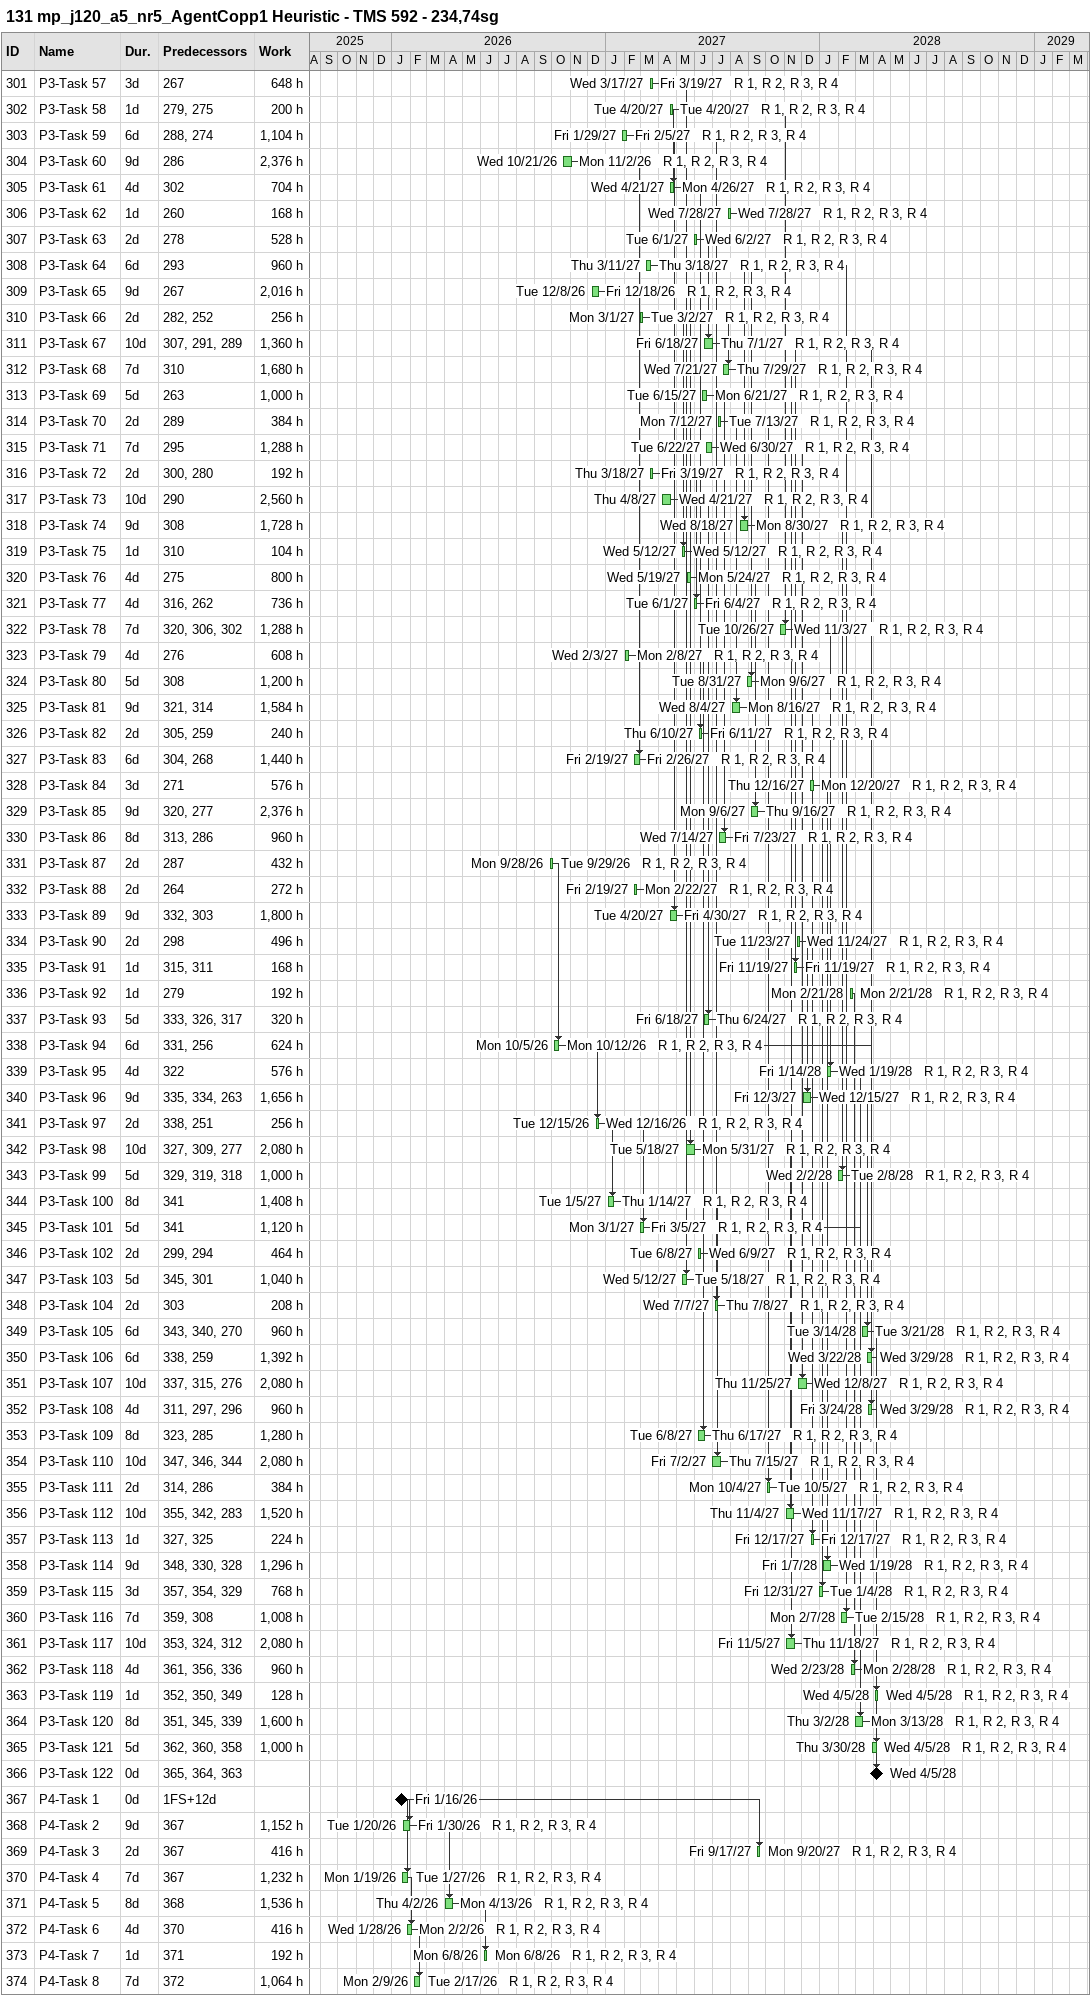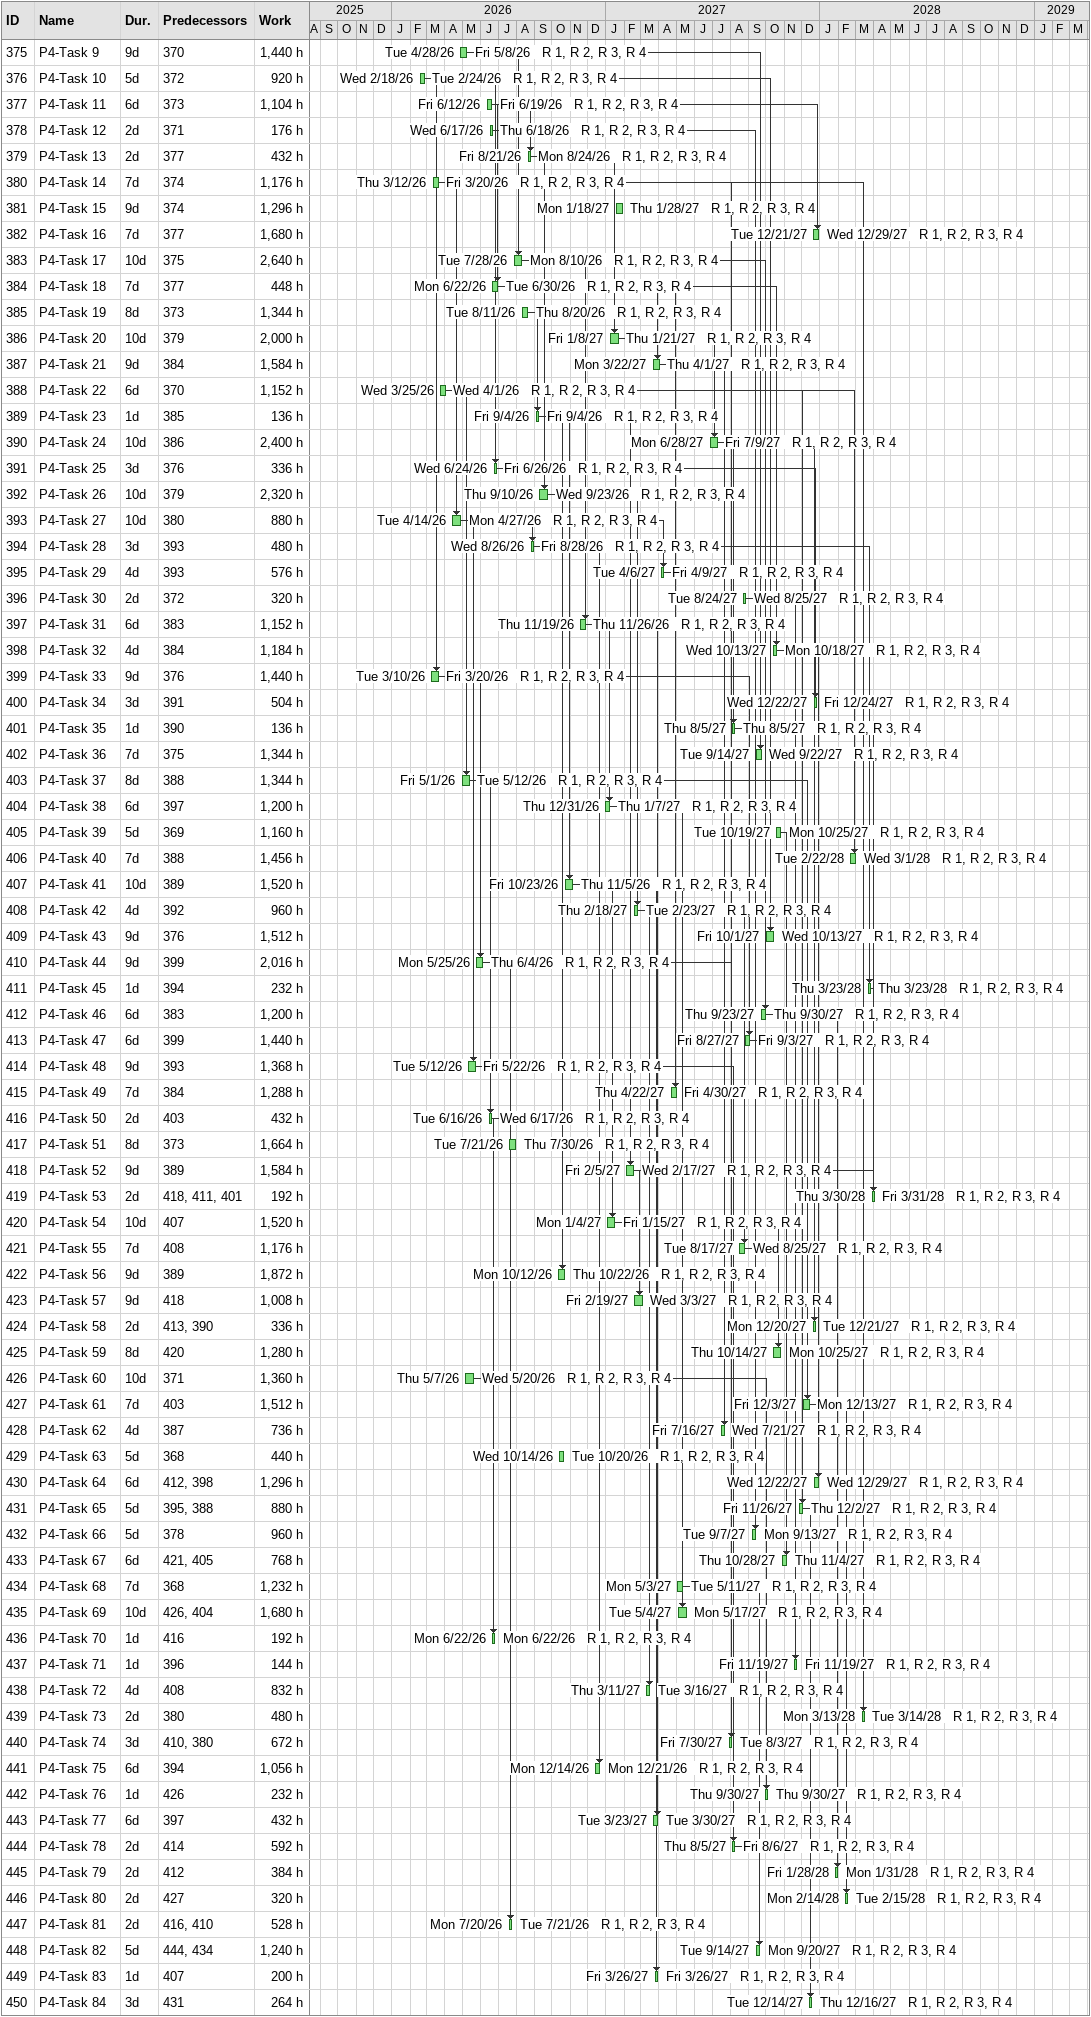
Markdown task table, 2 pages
131 mp_j120_a5_nr5_AgentCopp1 Heuristic - TMS 592 - 234,74sg

| ID | Task | Duration | Start | Finish | Predecessors | Resources | Work (h) |
|---|---|---|---|---|---|---|---|
| 301 | P3-Task 57 | 3d | 2027-03-17 | 2027-03-19 | 267 | R 1, R 2, R 3, R 4 | 648 |
| 302 | P3-Task 58 | 1d | 2027-04-20 | 2027-04-20 | 279, 275 | R 1, R 2, R 3, R 4 | 200 |
| 303 | P3-Task 59 | 6d | 2027-01-29 | 2027-02-05 | 288, 274 | R 1, R 2, R 3, R 4 | 1104 |
| 304 | P3-Task 60 | 9d | 2026-10-21 | 2026-11-02 | 286 | R 1, R 2, R 3, R 4 | 2376 |
| 305 | P3-Task 61 | 4d | 2027-04-21 | 2027-04-26 | 302 | R 1, R 2, R 3, R 4 | 704 |
| 306 | P3-Task 62 | 1d | 2027-07-28 | 2027-07-28 | 260 | R 1, R 2, R 3, R 4 | 168 |
| 307 | P3-Task 63 | 2d | 2027-06-01 | 2027-06-02 | 278 | R 1, R 2, R 3, R 4 | 528 |
| 308 | P3-Task 64 | 6d | 2027-03-11 | 2027-03-18 | 293 | R 1, R 2, R 3, R 4 | 960 |
| 309 | P3-Task 65 | 9d | 2026-12-08 | 2026-12-18 | 267 | R 1, R 2, R 3, R 4 | 2016 |
| 310 | P3-Task 66 | 2d | 2027-03-01 | 2027-03-02 | 282, 252 | R 1, R 2, R 3, R 4 | 256 |
| 311 | P3-Task 67 | 10d | 2027-06-18 | 2027-07-01 | 307, 291, 289 | R 1, R 2, R 3, R 4 | 1360 |
| 312 | P3-Task 68 | 7d | 2027-07-21 | 2027-07-29 | 310 | R 1, R 2, R 3, R 4 | 1680 |
| 313 | P3-Task 69 | 5d | 2027-06-15 | 2027-06-21 | 263 | R 1, R 2, R 3, R 4 | 1000 |
| 314 | P3-Task 70 | 2d | 2027-07-12 | 2027-07-13 | 289 | R 1, R 2, R 3, R 4 | 384 |
| 315 | P3-Task 71 | 7d | 2027-06-22 | 2027-06-30 | 295 | R 1, R 2, R 3, R 4 | 1288 |
| 316 | P3-Task 72 | 2d | 2027-03-18 | 2027-03-19 | 300, 280 | R 1, R 2, R 3, R 4 | 192 |
| 317 | P3-Task 73 | 10d | 2027-04-08 | 2027-04-21 | 290 | R 1, R 2, R 3, R 4 | 2560 |
| 318 | P3-Task 74 | 9d | 2027-08-18 | 2027-08-30 | 308 | R 1, R 2, R 3, R 4 | 1728 |
| 319 | P3-Task 75 | 1d | 2027-05-12 | 2027-05-12 | 310 | R 1, R 2, R 3, R 4 | 104 |
| 320 | P3-Task 76 | 4d | 2027-05-19 | 2027-05-24 | 275 | R 1, R 2, R 3, R 4 | 800 |
| 321 | P3-Task 77 | 4d | 2027-06-01 | 2027-06-04 | 316, 262 | R 1, R 2, R 3, R 4 | 736 |
| 322 | P3-Task 78 | 7d | 2027-10-26 | 2027-11-03 | 320, 306, 302 | R 1, R 2, R 3, R 4 | 1288 |
| 323 | P3-Task 79 | 4d | 2027-02-03 | 2027-02-08 | 276 | R 1, R 2, R 3, R 4 | 608 |
| 324 | P3-Task 80 | 5d | 2027-08-31 | 2027-09-06 | 308 | R 1, R 2, R 3, R 4 | 1200 |
| 325 | P3-Task 81 | 9d | 2027-08-04 | 2027-08-16 | 321, 314 | R 1, R 2, R 3, R 4 | 1584 |
| 326 | P3-Task 82 | 2d | 2027-06-10 | 2027-06-11 | 305, 259 | R 1, R 2, R 3, R 4 | 240 |
| 327 | P3-Task 83 | 6d | 2027-02-19 | 2027-02-26 | 304, 268 | R 1, R 2, R 3, R 4 | 1440 |
| 328 | P3-Task 84 | 3d | 2027-12-16 | 2027-12-20 | 271 | R 1, R 2, R 3, R 4 | 576 |
| 329 | P3-Task 85 | 9d | 2027-09-06 | 2027-09-16 | 320, 277 | R 1, R 2, R 3, R 4 | 2376 |
| 330 | P3-Task 86 | 8d | 2027-07-14 | 2027-07-23 | 313, 286 | R 1, R 2, R 3, R 4 | 960 |
| 331 | P3-Task 87 | 2d | 2026-09-28 | 2026-09-29 | 287 | R 1, R 2, R 3, R 4 | 432 |
| 332 | P3-Task 88 | 2d | 2027-02-19 | 2027-02-22 | 264 | R 1, R 2, R 3, R 4 | 272 |
| 333 | P3-Task 89 | 9d | 2027-04-20 | 2027-04-30 | 332, 303 | R 1, R 2, R 3, R 4 | 1800 |
| 334 | P3-Task 90 | 2d | 2027-11-23 | 2027-11-24 | 298 | R 1, R 2, R 3, R 4 | 496 |
| 335 | P3-Task 91 | 1d | 2027-11-19 | 2027-11-19 | 315, 311 | R 1, R 2, R 3, R 4 | 168 |
| 336 | P3-Task 92 | 1d | 2028-02-21 | 2028-02-21 | 279 | R 1, R 2, R 3, R 4 | 192 |
| 337 | P3-Task 93 | 5d | 2027-06-18 | 2027-06-24 | 333, 326, 317 | R 1, R 2, R 3, R 4 | 320 |
| 338 | P3-Task 94 | 6d | 2026-10-05 | 2026-10-12 | 331, 256 | R 1, R 2, R 3, R 4 | 624 |
| 339 | P3-Task 95 | 4d | 2028-01-14 | 2028-01-19 | 322 | R 1, R 2, R 3, R 4 | 576 |
| 340 | P3-Task 96 | 9d | 2027-12-03 | 2027-12-15 | 335, 334, 263 | R 1, R 2, R 3, R 4 | 1656 |
| 341 | P3-Task 97 | 2d | 2026-12-15 | 2026-12-16 | 338, 251 | R 1, R 2, R 3, R 4 | 256 |
| 342 | P3-Task 98 | 10d | 2027-05-18 | 2027-05-31 | 327, 309, 277 | R 1, R 2, R 3, R 4 | 2080 |
| 343 | P3-Task 99 | 5d | 2028-02-02 | 2028-02-08 | 329, 319, 318 | R 1, R 2, R 3, R 4 | 1000 |
| 344 | P3-Task 100 | 8d | 2027-01-05 | 2027-01-14 | 341 | R 1, R 2, R 3, R 4 | 1408 |
| 345 | P3-Task 101 | 5d | 2027-03-01 | 2027-03-05 | 341 | R 1, R 2, R 3, R 4 | 1120 |
| 346 | P3-Task 102 | 2d | 2027-06-08 | 2027-06-09 | 299, 294 | R 1, R 2, R 3, R 4 | 464 |
| 347 | P3-Task 103 | 5d | 2027-05-12 | 2027-05-18 | 345, 301 | R 1, R 2, R 3, R 4 | 1040 |
| 348 | P3-Task 104 | 2d | 2027-07-07 | 2027-07-08 | 303 | R 1, R 2, R 3, R 4 | 208 |
| 349 | P3-Task 105 | 6d | 2028-03-14 | 2028-03-21 | 343, 340, 270 | R 1, R 2, R 3, R 4 | 960 |
| 350 | P3-Task 106 | 6d | 2028-03-22 | 2028-03-29 | 338, 259 | R 1, R 2, R 3, R 4 | 1392 |
| 351 | P3-Task 107 | 10d | 2027-11-25 | 2027-12-08 | 337, 315, 276 | R 1, R 2, R 3, R 4 | 2080 |
| 352 | P3-Task 108 | 4d | 2028-03-24 | 2028-03-29 | 311, 297, 296 | R 1, R 2, R 3, R 4 | 960 |
| 353 | P3-Task 109 | 8d | 2027-06-08 | 2027-06-17 | 323, 285 | R 1, R 2, R 3, R 4 | 1280 |
| 354 | P3-Task 110 | 10d | 2027-07-02 | 2027-07-15 | 347, 346, 344 | R 1, R 2, R 3, R 4 | 2080 |
| 355 | P3-Task 111 | 2d | 2027-10-04 | 2027-10-05 | 314, 286 | R 1, R 2, R 3, R 4 | 384 |
| 356 | P3-Task 112 | 10d | 2027-11-04 | 2027-11-17 | 355, 342, 283 | R 1, R 2, R 3, R 4 | 1520 |
| 357 | P3-Task 113 | 1d | 2027-12-17 | 2027-12-17 | 327, 325 | R 1, R 2, R 3, R 4 | 224 |
| 358 | P3-Task 114 | 9d | 2028-01-07 | 2028-01-19 | 348, 330, 328 | R 1, R 2, R 3, R 4 | 1296 |
| 359 | P3-Task 115 | 3d | 2027-12-31 | 2028-01-04 | 357, 354, 329 | R 1, R 2, R 3, R 4 | 768 |
| 360 | P3-Task 116 | 7d | 2028-02-07 | 2028-02-15 | 359, 308 | R 1, R 2, R 3, R 4 | 1008 |
| 361 | P3-Task 117 | 10d | 2027-11-05 | 2027-11-18 | 353, 324, 312 | R 1, R 2, R 3, R 4 | 2080 |
| 362 | P3-Task 118 | 4d | 2028-02-23 | 2028-02-28 | 361, 356, 336 | R 1, R 2, R 3, R 4 | 960 |
| 363 | P3-Task 119 | 1d | 2028-04-05 | 2028-04-05 | 352, 350, 349 | R 1, R 2, R 3, R 4 | 128 |
| 364 | P3-Task 120 | 8d | 2028-03-02 | 2028-03-13 | 351, 345, 339 | R 1, R 2, R 3, R 4 | 1600 |
| 365 | P3-Task 121 | 5d | 2028-03-30 | 2028-04-05 | 362, 360, 358 | R 1, R 2, R 3, R 4 | 1000 |
| 366 | P3-Task 122 | 0d | 2028-04-05 | 2028-04-05 | 365, 364, 363 |  |  |
| 367 | P4-Task 1 | 0d | 2026-01-16 | 2026-01-16 | 1FS+12d |  |  |
| 368 | P4-Task 2 | 9d | 2026-01-20 | 2026-01-30 | 367 | R 1, R 2, R 3, R 4 | 1152 |
| 369 | P4-Task 3 | 2d | 2027-09-17 | 2027-09-20 | 367 | R 1, R 2, R 3, R 4 | 416 |
| 370 | P4-Task 4 | 7d | 2026-01-19 | 2026-01-27 | 367 | R 1, R 2, R 3, R 4 | 1232 |
| 371 | P4-Task 5 | 8d | 2026-04-02 | 2026-04-13 | 368 | R 1, R 2, R 3, R 4 | 1536 |
| 372 | P4-Task 6 | 4d | 2026-01-28 | 2026-02-02 | 370 | R 1, R 2, R 3, R 4 | 416 |
| 373 | P4-Task 7 | 1d | 2026-06-08 | 2026-06-08 | 371 | R 1, R 2, R 3, R 4 | 192 |
| 374 | P4-Task 8 | 7d | 2026-02-09 | 2026-02-17 | 372 | R 1, R 2, R 3, R 4 | 1064 |
| 375 | P4-Task 9 | 9d | 2026-04-28 | 2026-05-08 | 370 | R 1, R 2, R 3, R 4 | 1440 |
| 376 | P4-Task 10 | 5d | 2026-02-18 | 2026-02-24 | 372 | R 1, R 2, R 3, R 4 | 920 |
| 377 | P4-Task 11 | 6d | 2026-06-12 | 2026-06-19 | 373 | R 1, R 2, R 3, R 4 | 1104 |
| 378 | P4-Task 12 | 2d | 2026-06-17 | 2026-06-18 | 371 | R 1, R 2, R 3, R 4 | 176 |
| 379 | P4-Task 13 | 2d | 2026-08-21 | 2026-08-24 | 377 | R 1, R 2, R 3, R 4 | 432 |
| 380 | P4-Task 14 | 7d | 2026-03-12 | 2026-03-20 | 374 | R 1, R 2, R 3, R 4 | 1176 |
| 381 | P4-Task 15 | 9d | 2027-01-18 | 2027-01-28 | 374 | R 1, R 2, R 3, R 4 | 1296 |
| 382 | P4-Task 16 | 7d | 2027-12-21 | 2027-12-29 | 377 | R 1, R 2, R 3, R 4 | 1680 |
| 383 | P4-Task 17 | 10d | 2026-07-28 | 2026-08-10 | 375 | R 1, R 2, R 3, R 4 | 2640 |
| 384 | P4-Task 18 | 7d | 2026-06-22 | 2026-06-30 | 377 | R 1, R 2, R 3, R 4 | 448 |
| 385 | P4-Task 19 | 8d | 2026-08-11 | 2026-08-20 | 373 | R 1, R 2, R 3, R 4 | 1344 |
| 386 | P4-Task 20 | 10d | 2027-01-08 | 2027-01-21 | 379 | R 1, R 2, R 3, R 4 | 2000 |
| 387 | P4-Task 21 | 9d | 2027-03-22 | 2027-04-01 | 384 | R 1, R 2, R 3, R 4 | 1584 |
| 388 | P4-Task 22 | 6d | 2026-03-25 | 2026-04-01 | 370 | R 1, R 2, R 3, R 4 | 1152 |
| 389 | P4-Task 23 | 1d | 2026-09-04 | 2026-09-04 | 385 | R 1, R 2, R 3, R 4 | 136 |
| 390 | P4-Task 24 | 10d | 2027-06-28 | 2027-07-09 | 386 | R 1, R 2, R 3, R 4 | 2400 |
| 391 | P4-Task 25 | 3d | 2026-06-24 | 2026-06-26 | 376 | R 1, R 2, R 3, R 4 | 336 |
| 392 | P4-Task 26 | 10d | 2026-09-10 | 2026-09-23 | 379 | R 1, R 2, R 3, R 4 | 2320 |
| 393 | P4-Task 27 | 10d | 2026-04-14 | 2026-04-27 | 380 | R 1, R 2, R 3, R 4 | 880 |
| 394 | P4-Task 28 | 3d | 2026-08-26 | 2026-08-28 | 393 | R 1, R 2, R 3, R 4 | 480 |
| 395 | P4-Task 29 | 4d | 2027-04-06 | 2027-04-09 | 393 | R 1, R 2, R 3, R 4 | 576 |
| 396 | P4-Task 30 | 2d | 2027-08-24 | 2027-08-25 | 372 | R 1, R 2, R 3, R 4 | 320 |
| 397 | P4-Task 31 | 6d | 2026-11-19 | 2026-11-26 | 383 | R 1, R 2, R 3, R 4 | 1152 |
| 398 | P4-Task 32 | 4d | 2027-10-13 | 2027-10-18 | 384 | R 1, R 2, R 3, R 4 | 1184 |
| 399 | P4-Task 33 | 9d | 2026-03-10 | 2026-03-20 | 376 | R 1, R 2, R 3, R 4 | 1440 |
| 400 | P4-Task 34 | 3d | 2027-12-22 | 2027-12-24 | 391 | R 1, R 2, R 3, R 4 | 504 |
| 401 | P4-Task 35 | 1d | 2027-08-05 | 2027-08-05 | 390 | R 1, R 2, R 3, R 4 | 136 |
| 402 | P4-Task 36 | 7d | 2027-09-14 | 2027-09-22 | 375 | R 1, R 2, R 3, R 4 | 1344 |
| 403 | P4-Task 37 | 8d | 2026-05-01 | 2026-05-12 | 388 | R 1, R 2, R 3, R 4 | 1344 |
| 404 | P4-Task 38 | 6d | 2026-12-31 | 2027-01-07 | 397 | R 1, R 2, R 3, R 4 | 1200 |
| 405 | P4-Task 39 | 5d | 2027-10-19 | 2027-10-25 | 369 | R 1, R 2, R 3, R 4 | 1160 |
| 406 | P4-Task 40 | 7d | 2028-02-22 | 2028-03-01 | 388 | R 1, R 2, R 3, R 4 | 1456 |
| 407 | P4-Task 41 | 10d | 2026-10-23 | 2026-11-05 | 389 | R 1, R 2, R 3, R 4 | 1520 |
| 408 | P4-Task 42 | 4d | 2027-02-18 | 2027-02-23 | 392 | R 1, R 2, R 3, R 4 | 960 |
| 409 | P4-Task 43 | 9d | 2027-10-01 | 2027-10-13 | 376 | R 1, R 2, R 3, R 4 | 1512 |
| 410 | P4-Task 44 | 9d | 2026-05-25 | 2026-06-04 | 399 | R 1, R 2, R 3, R 4 | 2016 |
| 411 | P4-Task 45 | 1d | 2028-03-23 | 2028-03-23 | 394 | R 1, R 2, R 3, R 4 | 232 |
| 412 | P4-Task 46 | 6d | 2027-09-23 | 2027-09-30 | 383 | R 1, R 2, R 3, R 4 | 1200 |
| 413 | P4-Task 47 | 6d | 2027-08-27 | 2027-09-03 | 399 | R 1, R 2, R 3, R 4 | 1440 |
| 414 | P4-Task 48 | 9d | 2026-05-12 | 2026-05-22 | 393 | R 1, R 2, R 3, R 4 | 1368 |
| 415 | P4-Task 49 | 7d | 2027-04-22 | 2027-04-30 | 384 | R 1, R 2, R 3, R 4 | 1288 |
| 416 | P4-Task 50 | 2d | 2026-06-16 | 2026-06-17 | 403 | R 1, R 2, R 3, R 4 | 432 |
| 417 | P4-Task 51 | 8d | 2026-07-21 | 2026-07-30 | 373 | R 1, R 2, R 3, R 4 | 1664 |
| 418 | P4-Task 52 | 9d | 2027-02-05 | 2027-02-17 | 389 | R 1, R 2, R 3, R 4 | 1584 |
| 419 | P4-Task 53 | 2d | 2028-03-30 | 2028-03-31 | 418, 411, 401 | R 1, R 2, R 3, R 4 | 192 |
| 420 | P4-Task 54 | 10d | 2027-01-04 | 2027-01-15 | 407 | R 1, R 2, R 3, R 4 | 1520 |
| 421 | P4-Task 55 | 7d | 2027-08-17 | 2027-08-25 | 408 | R 1, R 2, R 3, R 4 | 1176 |
| 422 | P4-Task 56 | 9d | 2026-10-12 | 2026-10-22 | 389 | R 1, R 2, R 3, R 4 | 1872 |
| 423 | P4-Task 57 | 9d | 2027-02-19 | 2027-03-03 | 418 | R 1, R 2, R 3, R 4 | 1008 |
| 424 | P4-Task 58 | 2d | 2027-12-20 | 2027-12-21 | 413, 390 | R 1, R 2, R 3, R 4 | 336 |
| 425 | P4-Task 59 | 8d | 2027-10-14 | 2027-10-25 | 420 | R 1, R 2, R 3, R 4 | 1280 |
| 426 | P4-Task 60 | 10d | 2026-05-07 | 2026-05-20 | 371 | R 1, R 2, R 3, R 4 | 1360 |
| 427 | P4-Task 61 | 7d | 2027-12-03 | 2027-12-13 | 403 | R 1, R 2, R 3, R 4 | 1512 |
| 428 | P4-Task 62 | 4d | 2027-07-16 | 2027-07-21 | 387 | R 1, R 2, R 3, R 4 | 736 |
| 429 | P4-Task 63 | 5d | 2026-10-14 | 2026-10-20 | 368 | R 1, R 2, R 3, R 4 | 440 |
| 430 | P4-Task 64 | 6d | 2027-12-22 | 2027-12-29 | 412, 398 | R 1, R 2, R 3, R 4 | 1296 |
| 431 | P4-Task 65 | 5d | 2027-11-26 | 2027-12-02 | 395, 388 | R 1, R 2, R 3, R 4 | 880 |
| 432 | P4-Task 66 | 5d | 2027-09-07 | 2027-09-13 | 378 | R 1, R 2, R 3, R 4 | 960 |
| 433 | P4-Task 67 | 6d | 2027-10-28 | 2027-11-04 | 421, 405 | R 1, R 2, R 3, R 4 | 768 |
| 434 | P4-Task 68 | 7d | 2027-05-03 | 2027-05-11 | 368 | R 1, R 2, R 3, R 4 | 1232 |
| 435 | P4-Task 69 | 10d | 2027-05-04 | 2027-05-17 | 426, 404 | R 1, R 2, R 3, R 4 | 1680 |
| 436 | P4-Task 70 | 1d | 2026-06-22 | 2026-06-22 | 416 | R 1, R 2, R 3, R 4 | 192 |
| 437 | P4-Task 71 | 1d | 2027-11-19 | 2027-11-19 | 396 | R 1, R 2, R 3, R 4 | 144 |
| 438 | P4-Task 72 | 4d | 2027-03-11 | 2027-03-16 | 408 | R 1, R 2, R 3, R 4 | 832 |
| 439 | P4-Task 73 | 2d | 2028-03-13 | 2028-03-14 | 380 | R 1, R 2, R 3, R 4 | 480 |
| 440 | P4-Task 74 | 3d | 2027-07-30 | 2027-08-03 | 410, 380 | R 1, R 2, R 3, R 4 | 672 |
| 441 | P4-Task 75 | 6d | 2026-12-14 | 2026-12-21 | 394 | R 1, R 2, R 3, R 4 | 1056 |
| 442 | P4-Task 76 | 1d | 2027-09-30 | 2027-09-30 | 426 | R 1, R 2, R 3, R 4 | 232 |
| 443 | P4-Task 77 | 6d | 2027-03-23 | 2027-03-30 | 397 | R 1, R 2, R 3, R 4 | 432 |
| 444 | P4-Task 78 | 2d | 2027-08-05 | 2027-08-06 | 414 | R 1, R 2, R 3, R 4 | 592 |
| 445 | P4-Task 79 | 2d | 2028-01-28 | 2028-01-31 | 412 | R 1, R 2, R 3, R 4 | 384 |
| 446 | P4-Task 80 | 2d | 2028-02-14 | 2028-02-15 | 427 | R 1, R 2, R 3, R 4 | 320 |
| 447 | P4-Task 81 | 2d | 2026-07-20 | 2026-07-21 | 416, 410 | R 1, R 2, R 3, R 4 | 528 |
| 448 | P4-Task 82 | 5d | 2027-09-14 | 2027-09-20 | 444, 434 | R 1, R 2, R 3, R 4 | 1240 |
| 449 | P4-Task 83 | 1d | 2027-03-26 | 2027-03-26 | 407 | R 1, R 2, R 3, R 4 | 200 |
| 450 | P4-Task 84 | 3d | 2027-12-14 | 2027-12-16 | 431 | R 1, R 2, R 3, R 4 | 264 |
